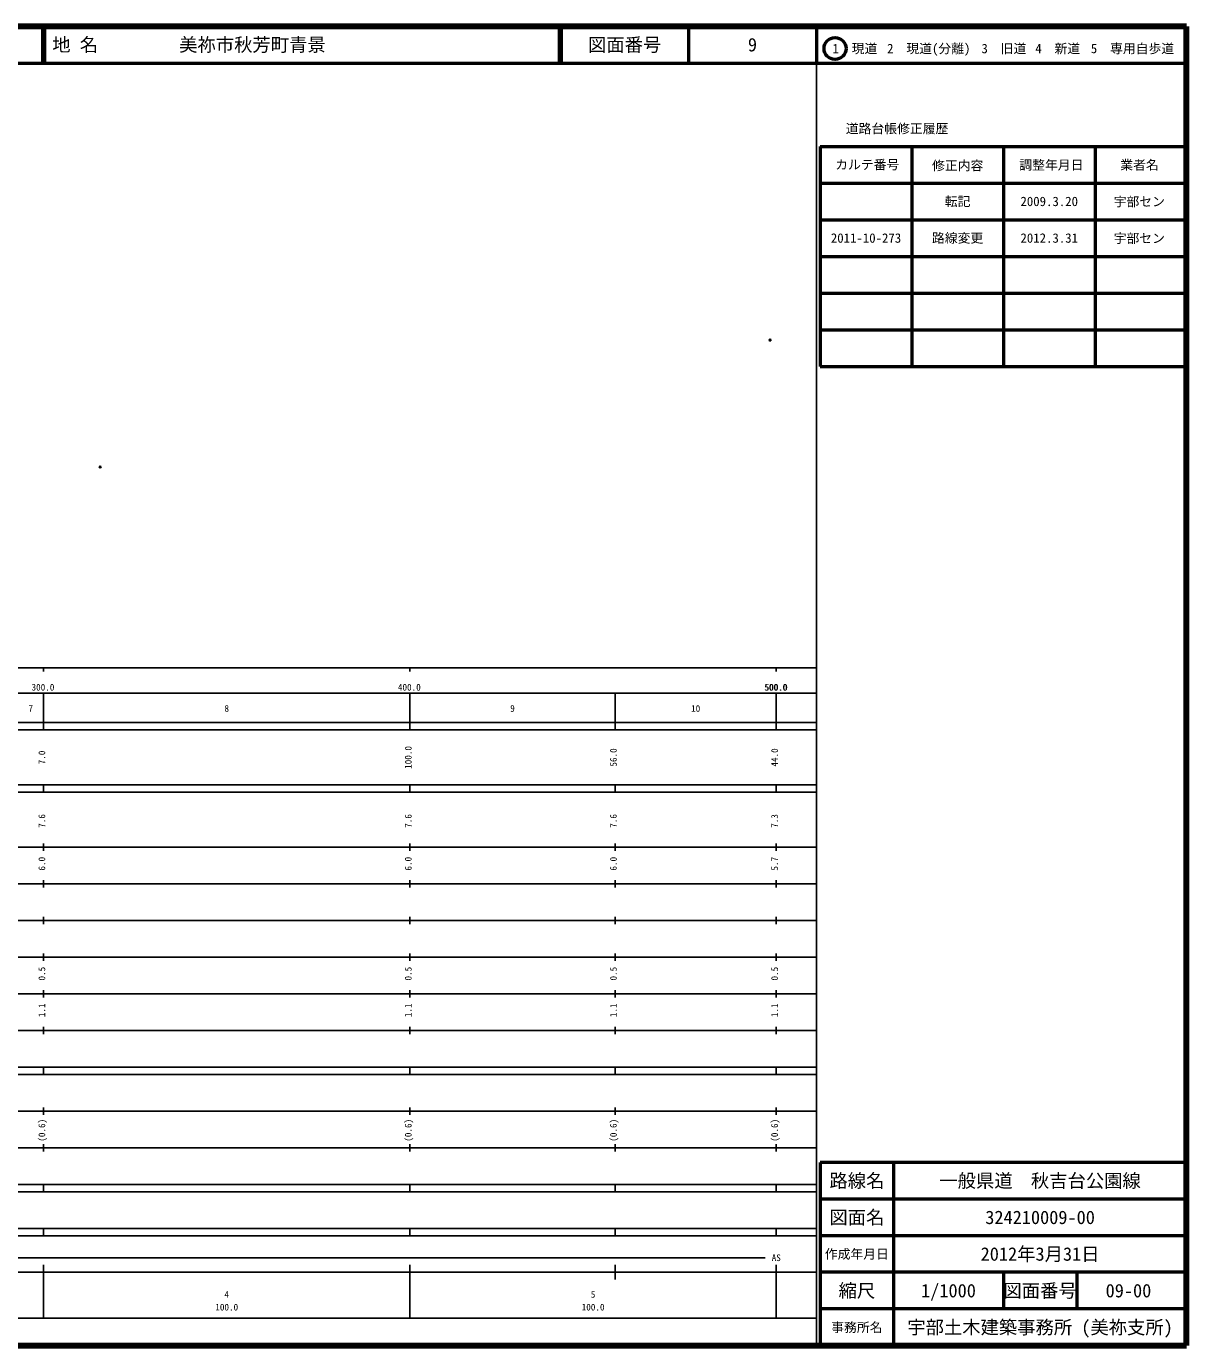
# Model space of a CAD drawing. Units: millimetres on the paper. Extents: x 40 to 680, y 20 to 380.
# Drawn here: x 363.3 to 680, y 20 to 380 of the extents above; entities that cross this region are included whole.
import ezdxf
from ezdxf.enums import TextEntityAlignment as Align

# ---------------------------------------------------------------- set-up
doc = ezdxf.new("R2010")
doc.units = ezdxf.units.MM
doc.header["$PDMODE"] = 32
doc.header["$PDSIZE"] = 0.5
doc.layers.add('M-OTRS', color=6, linetype='Continuous')
doc.layers.add('M-TTL-TXT', color=7, linetype='Continuous')
for name, color, linetype, lineweight in [('M-TTL', 2, 'Continuous', 140), ('M-TTL-BAND', 7, 'Continuous', 25), ('M-TTL-FRAM', 2, 'Continuous', 50), ('M-TTL-LINE', 7, 'Continuous', 50)]:
    doc.layers.add(name, color=color, linetype=linetype, lineweight=lineweight)
doc.styles.add('ＭＳ ゴシック', font='')
doc.styles.get('ＭＳ ゴシック').set_extended_font_data('MS Gothic')

msp = doc.modelspace()

# ---------------------------------------------------------------- linework, layer by layer
at = {"layer": 'M-OTRS'}
for p in [(566.303, 294.409), (383.469, 259.763)]:
    msp.add_point(p, dxfattribs=at)
at = {"layer": 'M-TTL'}
for p, q in [((680, 380), (40, 380)), ((680, 20), (680, 380)), ((40, 20), (680, 20))]:
    msp.add_line(p, q, dxfattribs=at)
at = {"layer": 'M-TTL-BAND'}
for p, q in [((579, 20), (579, 370)), ((40, 205), (579, 205)), ((368, 205), (368, 204)), ((468, 205), (468, 204)), ((568, 205), (568, 204)), ((68, 198), (579, 198)), ((368, 188), (368, 198)), ((468, 188), (468, 198)), ((524, 188), (524, 198)), ((568, 188), (568, 198)), ((40, 190), (579, 190)), ((40, 188), (579, 188)), ((40, 173), (579, 173)), ((368, 171), (368, 173)), ((468, 171), (468, 173)), ((524, 171), (524, 173)), ((568, 171), (568, 173)), ((40, 171), (579, 171)), ((40, 156), (579, 156)), ((368, 155), (368, 157)), ((468, 155), (468, 157)), ((524, 155), (524, 157)), ((568, 155), (568, 157)), ((46, 146), (579, 146)), ((368, 145), (368, 147)), ((468, 145), (468, 147)), ((524, 145), (524, 147)), ((568, 145), (568, 147)), ((368, 135), (368, 137)), ((468, 135), (468, 137)), ((524, 135), (524, 137)), ((568, 135), (568, 137)), ((52, 136), (579, 136)), ((46, 126), (579, 126)), ((368, 125), (368, 127)), ((468, 125), (468, 127)), ((524, 125), (524, 127)), ((568, 125), (568, 127)), ((52, 116), (579, 116)), ((368, 115), (368, 117)), ((468, 115), (468, 117)), ((524, 115), (524, 117)), ((568, 115), (568, 117)), ((46, 106), (579, 106)), ((368, 105), (368, 107)), ((468, 105), (468, 107)), ((524, 105), (524, 107)), ((568, 105), (568, 107)), ((40, 96), (579, 96)), ((40, 94), (579, 94)), ((368, 94), (368, 96)), ((468, 94), (468, 96)), ((524, 94), (524, 96)), ((568, 94), (568, 96)), ((49, 84), (579, 84)), ((368, 83), (368, 85)), ((468, 83), (468, 85)), ((524, 83), (524, 85)), ((568, 83), (568, 85)), ((40, 74), (579, 74)), ((368, 73), (368, 75)), ((468, 73), (468, 75)), ((524, 73), (524, 75)), ((568, 73), (568, 75)), ((40, 64), (579, 64)), ((40, 62), (579, 62)), ((368, 62), (368, 64)), ((468, 62), (468, 64)), ((524, 62), (524, 64)), ((568, 62), (568, 64)), ((40, 52), (579, 52)), ((368, 50), (368, 52)), ((468, 50), (468, 52)), ((524, 50), (524, 52)), ((568, 50), (568, 52)), ((40, 50), (579, 50)), ((71, 44), (565, 44)), ((40, 40), (579, 40)), ((368, 27.5), (368, 42)), ((468, 27.5), (468, 42)), ((524, 38), (524, 42)), ((568, 27.5), (568, 42)), ((68, 27.5), (579, 27.5))]:
    msp.add_line(p, q, dxfattribs=at)
at = {"layer": 'M-TTL-FRAM'}
for p, q in [((580, 347.197), (580, 287.197)), ((580, 347.197), (680, 347.197)), ((580, 287.197), (680, 287.197)), ((680, 70), (580, 70)), ((580, 70), (580, 20))]:
    msp.add_line(p, q, dxfattribs=at)
at = {"layer": 'M-TTL-LINE'}
for p, q in [((367.75, 380), (367.75, 370)), ((368.25, 380), (368.25, 370)), ((508.747, 380), (508.747, 370)), ((509.247, 380), (509.247, 370)), ((543.997, 380), (543.997, 370)), ((579, 380), (579, 370)), ((40, 370), (680, 370)), ((605, 347.197), (605, 287.197)), ((630, 347.197), (630, 287.197)), ((655, 347.197), (655, 287.197)), ((580, 337.197), (680, 337.197)), ((580, 327.197), (680, 327.197)), ((580, 317.197), (680, 317.197)), ((580, 307.197), (680, 307.197)), ((580, 297.197), (680, 297.197)), ((600, 70), (600, 20)), ((680, 60), (580, 60)), ((680, 50), (580, 50)), ((680, 40), (580, 40)), ((630, 40), (630, 30)), ((650, 40), (650, 30)), ((680, 30), (580, 30))]:
    msp.add_line(p, q, dxfattribs=at)
msp.add_circle((584.031, 373.958), 3, dxfattribs=at)

# ---------------------------------------------------------------- texts
at = {"layer": 'M-TTL-BAND', "style": 'ＭＳ ゴシック'}
for s, p in [('300.0', (367.844, 198.195)), ('400.0', (467.844, 198.195)), ('500.0', (567.844, 198.195)), ('500.0', (568, 198.195)), ('7', (364.5, 192.405)), ('8', (418, 192.405)), ('9', (496, 192.405)), ('10', (546, 192.405)), ('AS', (568, 42.5)), ('4', (418, 32.523)), ('5', (518, 32.523)), ('100.0', (418, 29.033)), ('100.0', (518, 29.033))]:
    msp.add_text(s, height=1.833, dxfattribs=at).set_placement(p, align=Align.BOTTOM_CENTER)
for s, p in [('7.0', (369, 180.5)), ('100.0', (469, 180.5)), ('56.0', (525, 180.5)), ('44.0', (569, 180.5)), ('7.6', (369, 163.174)), ('7.6', (469, 163.174)), ('7.6', (525, 163.174)), ('7.3', (569, 163.174)), ('6.0', (369, 151.5)), ('6.0', (469, 151.5)), ('6.0', (525, 151.5)), ('5.7', (569, 151.5)), ('0.5', (369, 121.5)), ('0.5', (469, 121.5)), ('0.5', (525, 121.5)), ('0.5', (569, 121.5)), ('1.1', (369, 111.5)), ('1.1', (469, 111.5)), ('1.1', (525, 111.5)), ('1.1', (569, 111.5)), ('(0.6)', (369, 78.764)), ('(0.6)', (469, 78.764)), ('(0.6)', (525, 78.764)), ('(0.6)', (569, 78.764))]:
    msp.add_text(s, height=1.833, rotation=90, dxfattribs=at).set_placement(p, align=Align.BOTTOM_CENTER)
at = {"layer": 'M-TTL-TXT', "style": 'ＭＳ ゴシック'}
for s, p in [('地 名', (370.38, 375)), ('美祢市秋芳町青景', (405.024, 375))]:
    msp.add_text(s, height=3.666, dxfattribs=at).set_placement(p, align=Align.MIDDLE_LEFT)
for s, height, p in [('図面番号', 3.666, (526.622, 375)), ('9', 3.666, (561.497, 375)), ('1\u3000現道', 2.566, (589.448, 373.958)), ('2\u3000現道(分離)', 2.566, (609.619, 373.958)), ('3\u3000旧道', 2.566, (630.121, 373.958)), ('4\u3000新道', 2.566, (644.824, 373.958)), ('5\u3000専用自歩道', 2.566, (665.228, 373.958)), ('道路台帳修正履歴', 2.566, (600.968, 352.113)), ('カルテ番号', 2.566, (592.839, 342.277)), ('修正内容', 2.566, (617.509, 342.023)), ('調整年月日', 2.566, (643.089, 342.197)), ('業者名', 2.566, (667.134, 342.197)), ('転記', 2.566, (617.5, 332.245)), ('2009.3.20', 2.566, (642.5, 332.245)), ('宇部セン', 2.566, (667.077, 332.189)), ('2011-10-273', 2.566, (592.5, 322.245)), ('路線変更', 2.566, (617.5, 322.245)), ('2012.3.31', 2.566, (642.5, 322.245)), ('宇部セン', 2.566, (667.077, 322.189)), ('路線名', 3.666, (590, 65)), ('路線名', 3.666, (590, 65)), ('一般県道\u3000秋吉台公園線', 3.666, (640, 65)), ('図面名', 3.666, (590, 55)), ('図面名', 3.666, (590, 55)), ('324210009-00', 3.666, (640, 55)), ('2012年3月31日', 3.666, (640, 45)), ('作成年月日', 2.566, (590, 45)), ('作成年月日', 2.566, (590, 45)), ('縮尺', 3.666, (590, 35)), ('縮尺', 3.666, (590, 35)), ('1/1000', 3.666, (615, 35)), ('図面番号', 3.666, (640, 35)), ('図面番号', 3.666, (640, 35)), ('09-00', 3.666, (664.125, 35)), ('事務所名', 2.566, (590, 25)), ('事務所名', 2.566, (590, 25)), ('宇部土木建築事務所 (美祢支所)', 3.666, (640, 25))]:
    msp.add_text(s, height=height, dxfattribs=at).set_placement(p, align=Align.MIDDLE_CENTER)

doc.saveas('drawing.dxf')
